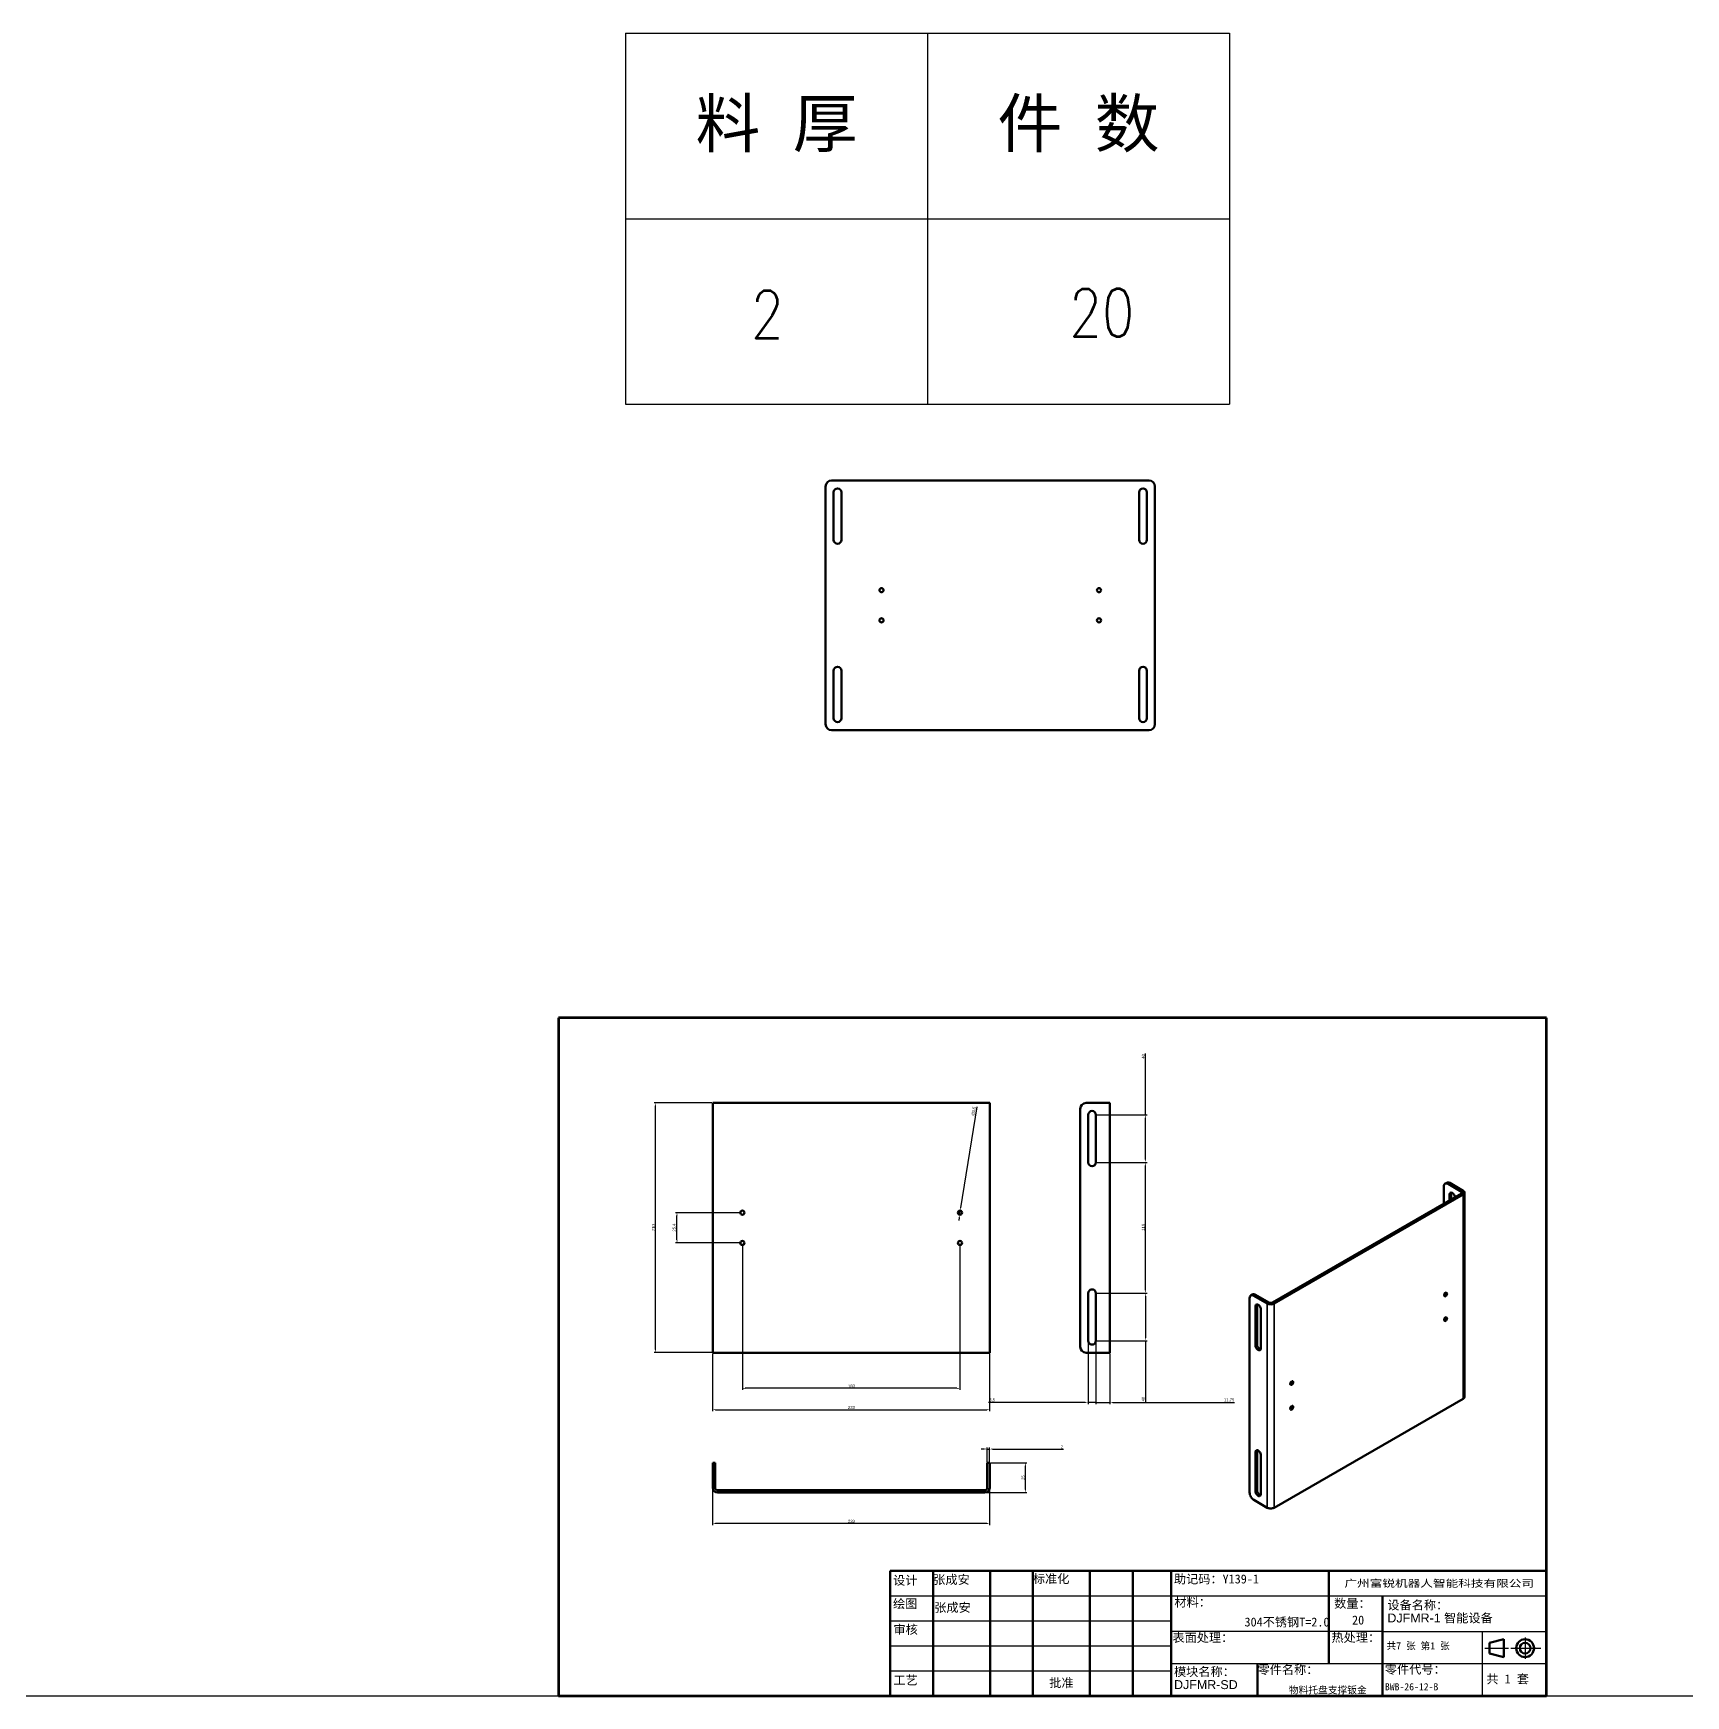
# Model space of a CAD drawing. Header units: millimetres. Extents: x 1521 to 290450, y -90694 to 6693.
# Drawn here: x 17954 to 19344, y -5627 to -4229 of the extents above; entities that cross this region are included whole.
import ezdxf
from ezdxf.enums import TextEntityAlignment as Align

# ---------------------------------------------------------------- set-up
doc = ezdxf.new("R2010")
doc.units = ezdxf.units.MM
for name, color, linetype, lineweight in [('可见 (ISO)', 7, 'Continuous', 50), ('可见窄的 (ISO)', 7, 'Continuous', 35), ('图框 (ISO)', 7, 'Continuous', 70), ('标题 (ISO)', 7, 'Continuous', 50), ('符号 (ISO)', 7, 'Continuous', 25)]:
    doc.layers.add(name, color=color, linetype=linetype, lineweight=lineweight)
doc.layers.add('尺寸 (ISO)', color=5, linetype='Continuous', lineweight=25, true_color=0x0000ff)
doc.layers.add('尺寸 (ISO) @ 1', color=5, linetype='Continuous', lineweight=25, true_color=0x0000ff)
doc.styles.add('DIM', font='romans.shx', dxfattribs={"width": 0.8, "bigfont": 'bigfont.shx'})
doc.styles.get("Standard").update_dxf_attribs({"font": 'arial.ttf'})
doc.styles.add('文本样式126', font='simfang.ttf', dxfattribs={"width": 1.3})
doc.styles.add('文本样式19', font='tahoma.ttf')
doc.styles.add('文本样式91', font='simfang.ttf')
doc.styles.add('注释文本 (ISO)', font='simfang.ttf')
doc.dimstyles.new('Annotative', dxfattribs={"dimscale": 0, "dimtxt": 2.5, "dimasz": 2.5, "dimexe": 1.25, "dimexo": 0.625, "dimtad": 1, "dimtxsty": 'Standard', "dimcen": 2.5, "dimadec": 0, "dimazin": 0, "dimtfac": 1, "dimtmove": 0, "dimatfit": 3, "dimfxl": 0, "dimarcsym": 0})

# ---------------------------------------------------------------- blocks, each defined once
blk = doc.blocks.new('图框 A3-A4')
at = {"layer": '图框 (ISO)'}
for p, q in [((287, 200), (10, 200)), ((10, 200), (10, 10)), ((287, 10), (287, 200)), ((10, 10), (287, 10))]:
    blk.add_line(p, q, dxfattribs=at)
blk = doc.blocks.new('标题栏 GB1')
at = {"layer": '标题 (ISO)'}
for p, q in [((194.57, 65.23), (194.57, 72.23)), ((194.57, 72.23), (378.57, 72.23)), ((206.57, 65.23), (206.57, 72.23)), ((222.57, 65.23), (222.57, 72.23)), ((234.57, 65.23), (234.57, 72.23)), ((250.57, 65.23), (250.57, 72.23)), ((262.57, 65.23), (262.57, 72.23)), ((273.31, 65.23), (273.31, 72.23)), ((317.57, 65.23), (317.57, 72.23)), ((378.57, 72.23), (378.57, 65.23)), ((194.57, 37.23), (194.57, 65.23)), ((206.57, 37.23), (206.57, 65.23)), ((222.57, 44.23), (222.57, 65.23)), ((234.57, 37.23), (234.57, 65.23)), ((250.57, 37.23), (250.57, 65.23)), ((262.57, 37.23), (262.57, 65.23)), ((273.31, 65.23), (273.31, 37.23)), ((317.57, 55.23), (317.57, 65.23)), ((378.57, 65.23), (378.57, 37.23)), ((317.57, 55.23), (317.57, 46.23)), ((366.57, 53.06), (362.57, 52.06)), ((362.57, 52.06), (362.57, 49.06)), ((366.57, 48.06), (366.57, 53.06)), ((362.57, 49.06), (366.57, 48.06)), ((222.57, 44.23), (222.57, 37.23)), ((297.57, 46.23), (297.57, 37.23)), ((378.57, 37.23), (194.57, 37.23))]:
    blk.add_line(p, q, dxfattribs=at)
at = {"layer": '标题 (ISO)', "lineweight": 25}
for p, q in [((194.57, 65.23), (273.31, 65.23)), ((273.31, 65.23), (378.57, 65.23)), ((194.57, 58.23), (273.31, 58.23)), ((332.57, 55.23), (273.31, 55.23)), ((332.57, 55.23), (378.57, 55.23)), ((360.57, 55.23), (360.57, 46.23)), ((372.58, 53.56), (372.58, 47.56)), ((194.57, 51.23), (273.31, 51.23)), ((361.32, 50.56), (367.88, 50.56)), ((368.55, 50.56), (370.07, 50.56)), ((370.07, 50.56), (376.97, 50.56)), ((194.57, 44.23), (273.31, 44.23)), ((273.31, 46.23), (378.57, 46.23)), ((360.57, 46.23), (360.57, 37.23))]:
    blk.add_line(p, q, dxfattribs=at)
at = {"layer": '标题 (ISO)', "lineweight": 50}
blk.add_line((332.57, 65.23), (332.57, 37.23), dxfattribs=at)
at = {"layer": '标题 (ISO)'}
for radius in [2.5, 1.5]:
    blk.add_circle((372.57, 50.56), radius, dxfattribs=at)
at = {"layer": '标题 (ISO)', "style": '文本样式126', "width": 1.3}
blk.add_text('广州富锐机器人智能科技有限公司', height=2, dxfattribs=at).set_placement((348.5, 68.73), align=Align.MIDDLE_CENTER)
at = {"layer": '标题 (ISO)', "char_height": 2.5, "style": '注释文本 (ISO)'}
for s, insert, attachment_point in [('\\f仿宋|b0|i0;设计', (195.38, 70.83), 1), ('张成安', (206.66, 71.05), 1), ('\\f仿宋|b0|i0;标准化', (234.57, 71.28), 1), ('助记码：Y139-1', (274.11, 71.21), 1), ('\\f仿宋|b0|i0;绘图', (195.35, 64.28), 1), ('张成安', (206.92, 63.22), 1), ('\\f仿宋|b0|i0;材料：', (274.24, 64.72), 1), ('\\f仿宋|b0|i0;数量：', (319.04, 64.37), 1), ('\\f仿宋|b0|i0;审核', (195.48, 57.07), 1), ('\\f仿宋|b0|i0;热处理：', (318.29, 54.82), 1), ('\\f仿宋|b0|i0;批准', (242.57, 40.73), 5), ('\\f仿宋|b0|i0;零件名称：', (297.57, 45.8), 1), ('\\f仿宋|b0|i0;零件代号：', (333.25, 45.9), 1)]:
    blk.add_mtext(s, dxfattribs=dict(at, insert=insert, attachment_point=attachment_point))
at = {"layer": '标题 (ISO)', "char_height": 2.5, "attachment_point": 1, "line_spacing_factor": 0.872369, "style": '注释文本 (ISO)'}
for s, insert in [('设备名称：\\P\\fArial|b0|i0;\\H2.5000;DJFMR-1 智能设备', (333.96, 63.91)), ('模块名称：\\P\\fArial|b0|i0;\\H2.5000;DJFMR-SD', (274.14, 45.23))]:
    blk.add_mtext(s, dxfattribs=dict(at, insert=insert))
at = {"layer": '标题 (ISO)', "char_height": 2.5, "attachment_point": 1, "style": '注释文本 (ISO)'}
for s, insert, width in [('\\f仿宋|b0|i0;表面处理：', (273.7, 54.78), 18.7135), ('\\f仿宋|b0|i0;工艺', (195.45, 42.85), 7.4854), ('  共 1 套', (358.32, 43.18), 17.7919)]:
    blk.add_mtext(s, dxfattribs=dict(at, insert=insert, width=width))
at = {"layer": '标题 (ISO)', "insert": (333.72, 52.22), "char_height": 2, "width": 27.2374, "attachment_point": 1, "line_spacing_factor": 0.856364, "style": '注释文本 (ISO)'}
blk.add_mtext('\\f仿宋|b0|i0;\\H2.0000;共7 张 第1 张', dxfattribs=at)
at = {"layer": '标题 (ISO)'}
for tag, p, height, style in [('材料_001', (273.82, 56.78), 2.5, '注释文本 (ISO)'), ('零件代号_001', (297.34, 38.19), 2, '文本样式91'), ('描述_001', (333.22, 38.74), 2, '文本样式91')]:
    blk.add_attdef(tag, p, '', height=height, dxfattribs=dict(at, style=style))
at = {"layer": '标题 (ISO)', "style": '文本样式91'}
blk.add_attdef('热处理', text='', height=2, dxfattribs=at).set_placement((318.2, 50.63), align=Align.TOP_LEFT)
at = {"layer": '标题 (ISO)', "style": '文本样式19'}
for tag, p in [('工程核准人', (256.57, 40.73)), ('工程批准日期', (267.94, 40.73))]:
    blk.add_attdef(tag, text='', height=1, dxfattribs=at).set_placement(p, align=Align.MIDDLE_CENTER)
blk = doc.blocks.new('*D437')
at = {"layer": 'Defpoints', "color": 0, "transparency": 16777216}
for p in [(18477.1, -5128.5), (18525.1, -5128.5), (18525.1, -5338.5)]:
    blk.add_point(p, dxfattribs=at)
at = {"layer": '尺寸 (ISO)', "color": 0, "lineweight": -2, "transparency": 16777216}
for p, q in [((18524.5, -5128.5), (18475.9, -5128.5)), ((18477.1, -5336), (18477.1, -5131)), ((18524.5, -5338.5), (18475.9, -5338.5))]:
    blk.add_line(p, q, dxfattribs=at)
at = {"layer": '尺寸 (ISO)', "color": 0, "transparency": 16777216}
for points in [[(18476.7, -5131), (18477.6, -5131), (18477.1, -5128.5)], [(18476.7, -5336), (18477.6, -5336), (18477.1, -5338.5)]]:
    blk.add_solid(points, dxfattribs=at)
at = {"layer": '尺寸 (ISO)', "color": 0, "transparency": 16777216, "insert": (18474, -5236.4), "char_height": 2.5, "attachment_point": 1, "rotation": 90}
blk.add_mtext('210', dxfattribs=at)
blk = doc.blocks.new('*D436')
at = {"layer": 'Defpoints', "color": 0, "transparency": 16777216}
for p in [(18525.1, -5338.5), (18758.1, -5338.5), (18758.1, -5386.5)]:
    blk.add_point(p, dxfattribs=at)
at = {"layer": '尺寸 (ISO)', "color": 0, "lineweight": -2, "transparency": 16777216}
for p, q in [((18525.1, -5339.2), (18525.1, -5387.8)), ((18758.1, -5339.2), (18758.1, -5387.8)), ((18527.6, -5386.5), (18755.6, -5386.5))]:
    blk.add_line(p, q, dxfattribs=at)
at = {"layer": '尺寸 (ISO)', "color": 0, "transparency": 16777216}
for points in [[(18527.6, -5386.1), (18527.6, -5387), (18525.1, -5386.5)], [(18755.6, -5386.1), (18755.6, -5387), (18758.1, -5386.5)]]:
    blk.add_solid(points, dxfattribs=at)
at = {"layer": '尺寸 (ISO)', "color": 0, "transparency": 16777216, "insert": (18638.9, -5383.4), "char_height": 2.5, "attachment_point": 1}
blk.add_mtext('233', dxfattribs=at)
blk = doc.blocks.new('*D435')
at = {"layer": 'Defpoints', "color": 0, "transparency": 16777216}
for p in [(18550.1, -5246.2), (18733.1, -5246.2), (18550.1, -5368.5)]:
    blk.add_point(p, dxfattribs=at)
at = {"layer": '尺寸 (ISO)', "color": 0, "lineweight": -2, "transparency": 16777216}
for p, q in [((18550.1, -5246.9), (18550.1, -5369.8)), ((18733.1, -5246.9), (18733.1, -5369.8)), ((18730.6, -5368.5), (18552.6, -5368.5))]:
    blk.add_line(p, q, dxfattribs=at)
at = {"layer": '尺寸 (ISO)', "color": 0, "transparency": 16777216}
for points in [[(18552.6, -5368.1), (18552.6, -5369), (18550.1, -5368.5)], [(18730.6, -5368.1), (18730.6, -5369), (18733.1, -5368.5)]]:
    blk.add_solid(points, dxfattribs=at)
at = {"layer": '尺寸 (ISO)', "color": 0, "transparency": 16777216, "insert": (18639, -5365.4), "char_height": 2.5, "attachment_point": 1}
blk.add_mtext('183', dxfattribs=at)
blk = doc.blocks.new('*D434')
at = {"layer": 'Defpoints', "color": 0, "transparency": 16777216}
for p in [(18495.1, -5220.8), (18550.1, -5220.8), (18550.1, -5246.2)]:
    blk.add_point(p, dxfattribs=at)
at = {"layer": '尺寸 (ISO)', "color": 0, "lineweight": -2, "transparency": 16777216}
for p, q in [((18549.5, -5220.8), (18493.9, -5220.8)), ((18495.1, -5243.7), (18495.1, -5223.3)), ((18549.5, -5246.2), (18493.9, -5246.2))]:
    blk.add_line(p, q, dxfattribs=at)
at = {"layer": '尺寸 (ISO)', "color": 0, "transparency": 16777216}
for points in [[(18494.7, -5223.3), (18495.6, -5223.3), (18495.1, -5220.8)], [(18494.7, -5243.7), (18495.6, -5243.7), (18495.1, -5246.2)]]:
    blk.add_solid(points, dxfattribs=at)
at = {"layer": '尺寸 (ISO)', "color": 0, "transparency": 16777216, "insert": (18491.5, -5236.8), "char_height": 2.5, "attachment_point": 1, "rotation": 90}
blk.add_mtext('25,4', dxfattribs=at)
blk = doc.blocks.new('*D433')
at = {"layer": 'Defpoints', "color": 0, "transparency": 16777216}
for p in [(18758.1, -5431.2), (18754.1, -5456.2), (18788.1, -5456.2)]:
    blk.add_point(p, dxfattribs=at)
at = {"layer": '尺寸 (ISO)', "color": 0, "lineweight": -2, "transparency": 16777216}
for p, q in [((18758.8, -5431.2), (18789.4, -5431.2)), ((18788.1, -5433.7), (18788.1, -5453.7)), ((18754.8, -5456.2), (18789.4, -5456.2))]:
    blk.add_line(p, q, dxfattribs=at)
at = {"layer": '尺寸 (ISO)', "color": 0, "transparency": 16777216}
for points in [[(18787.7, -5433.7), (18788.6, -5433.7), (18788.1, -5431.2)], [(18787.7, -5453.7), (18788.6, -5453.7), (18788.1, -5456.2)]]:
    blk.add_solid(points, dxfattribs=at)
at = {"layer": '尺寸 (ISO)', "color": 0, "transparency": 16777216, "insert": (18785, -5445.6), "char_height": 2.5, "attachment_point": 1, "rotation": 90}
blk.add_mtext('25', dxfattribs=at)
blk = doc.blocks.new('*D432')
at = {"layer": 'Defpoints', "color": 0, "transparency": 16777216}
for p in [(18525.1, -5452.2), (18758.1, -5452.2), (18525.1, -5482.2)]:
    blk.add_point(p, dxfattribs=at)
at = {"layer": '尺寸 (ISO)', "color": 0, "lineweight": -2, "transparency": 16777216}
for p, q in [((18525.1, -5452.9), (18525.1, -5483.5)), ((18758.1, -5452.9), (18758.1, -5483.5)), ((18755.6, -5482.2), (18527.6, -5482.2))]:
    blk.add_line(p, q, dxfattribs=at)
at = {"layer": '尺寸 (ISO)', "color": 0, "transparency": 16777216}
for points in [[(18527.6, -5481.8), (18527.6, -5482.7), (18525.1, -5482.2)], [(18755.6, -5481.8), (18755.6, -5482.7), (18758.1, -5482.2)]]:
    blk.add_solid(points, dxfattribs=at)
at = {"layer": '尺寸 (ISO)', "color": 0, "transparency": 16777216, "insert": (18638.9, -5479.1), "char_height": 2.5, "attachment_point": 1}
blk.add_mtext('233', dxfattribs=at)
blk = doc.blocks.new('*D431')
at = {"layer": 'Defpoints', "color": 0, "transparency": 16777216}
for p in [(18756.1, -5419.6), (18756.1, -5431.2), (18758.1, -5431.2)]:
    blk.add_point(p, dxfattribs=at)
at = {"layer": '尺寸 (ISO)', "color": 0, "lineweight": -2, "transparency": 16777216}
for p, q in [((18753.6, -5419.6), (18751.1, -5419.6)), ((18756.1, -5430.6), (18756.1, -5418.4)), ((18756.1, -5419.6), (18758.1, -5419.6)), ((18758.1, -5430.6), (18758.1, -5418.4)), ((18760.6, -5419.6), (18820.2, -5419.6))]:
    blk.add_line(p, q, dxfattribs=at)
at = {"layer": '尺寸 (ISO)', "color": 0, "transparency": 16777216}
for points in [[(18753.6, -5419.2), (18753.6, -5420), (18756.1, -5419.6)], [(18760.6, -5419.2), (18760.6, -5420), (18758.1, -5419.6)]]:
    blk.add_solid(points, dxfattribs=at)
at = {"layer": '尺寸 (ISO)', "color": 0, "transparency": 16777216, "insert": (18817.9, -5416.5), "char_height": 2.5, "attachment_point": 1}
blk.add_mtext('2', dxfattribs=at)
blk = doc.blocks.new('*D430')
at = {"layer": 'Defpoints', "color": 0, "transparency": 16777216}
for p in [(18847.5, -5288.5), (18889.3, -5288.5), (18847.5, -5328.5)]:
    blk.add_point(p, dxfattribs=at)
at = {"layer": '尺寸 (ISO)', "color": 0, "lineweight": -2, "transparency": 16777216}
for p, q in [((18848.2, -5288.5), (18890.5, -5288.5)), ((18889.3, -5291), (18889.3, -5326)), ((18848.2, -5328.5), (18890.5, -5328.5)), ((18889.3, -5328.5), (18889.3, -5380.1))]:
    blk.add_line(p, q, dxfattribs=at)
at = {"layer": '尺寸 (ISO)', "color": 0, "transparency": 16777216}
for points in [[(18888.9, -5291), (18889.7, -5291), (18889.3, -5288.5)], [(18888.9, -5326), (18889.7, -5326), (18889.3, -5328.5)]]:
    blk.add_solid(points, dxfattribs=at)
at = {"layer": '尺寸 (ISO)', "color": 0, "transparency": 16777216, "insert": (18886.1, -5379.5), "char_height": 2.5, "attachment_point": 1, "rotation": 90}
blk.add_mtext('40', dxfattribs=at)
blk = doc.blocks.new('*D429')
at = {"layer": 'Defpoints', "color": 0, "transparency": 16777216}
for p in [(18847.5, -5138.5), (18889.3, -5138.5), (18847.5, -5178.5)]:
    blk.add_point(p, dxfattribs=at)
at = {"layer": '尺寸 (ISO)', "color": 0, "lineweight": -2, "transparency": 16777216}
for p, q in [((18889.3, -5138.5), (18889.3, -5087)), ((18848.2, -5138.5), (18890.5, -5138.5)), ((18889.3, -5176), (18889.3, -5141)), ((18848.2, -5178.5), (18890.5, -5178.5))]:
    blk.add_line(p, q, dxfattribs=at)
at = {"layer": '尺寸 (ISO)', "color": 0, "transparency": 16777216}
for points in [[(18888.9, -5141), (18889.7, -5141), (18889.3, -5138.5)], [(18888.9, -5176), (18889.7, -5176), (18889.3, -5178.5)]]:
    blk.add_solid(points, dxfattribs=at)
at = {"layer": '尺寸 (ISO)', "color": 0, "transparency": 16777216, "insert": (18886.1, -5091.3), "char_height": 2.5, "attachment_point": 1, "rotation": 90}
blk.add_mtext('40', dxfattribs=at)
blk = doc.blocks.new('*D428')
at = {"layer": 'Defpoints', "color": 0, "transparency": 16777216}
for p in [(18847.5, -5178.5), (18889.3, -5178.5), (18847.5, -5288.5)]:
    blk.add_point(p, dxfattribs=at)
at = {"layer": '尺寸 (ISO)', "color": 0, "lineweight": -2, "transparency": 16777216}
for p, q in [((18848.2, -5178.5), (18890.5, -5178.5)), ((18889.3, -5286), (18889.3, -5181)), ((18848.2, -5288.5), (18890.5, -5288.5))]:
    blk.add_line(p, q, dxfattribs=at)
at = {"layer": '尺寸 (ISO)', "color": 0, "transparency": 16777216}
for points in [[(18888.9, -5181), (18889.7, -5181), (18889.3, -5178.5)], [(18888.9, -5286), (18889.7, -5286), (18889.3, -5288.5)]]:
    blk.add_solid(points, dxfattribs=at)
at = {"layer": '尺寸 (ISO)', "color": 0, "transparency": 16777216, "insert": (18886.1, -5236.1), "char_height": 2.5, "attachment_point": 1, "rotation": 90}
blk.add_mtext('110', dxfattribs=at)
blk = doc.blocks.new('*D427')
at = {"layer": 'Defpoints', "color": 0, "transparency": 16777216}
for p in [(18847.5, -5328.5), (18859.3, -5338.5), (18859.3, -5380.5)]:
    blk.add_point(p, dxfattribs=at)
at = {"layer": '尺寸 (ISO)', "color": 0, "lineweight": -2, "transparency": 16777216}
for p, q in [((18847.5, -5329.2), (18847.5, -5381.8)), ((18859.3, -5339.2), (18859.3, -5381.8)), ((18845, -5380.5), (18842.5, -5380.5)), ((18847.5, -5380.5), (18859.3, -5380.5)), ((18861.8, -5380.5), (18964, -5380.5))]:
    blk.add_line(p, q, dxfattribs=at)
at = {"layer": '尺寸 (ISO)', "color": 0, "transparency": 16777216}
for points in [[(18845, -5380.1), (18845, -5380.9), (18847.5, -5380.5)], [(18861.8, -5380.1), (18861.8, -5380.9), (18859.3, -5380.5)]]:
    blk.add_solid(points, dxfattribs=at)
at = {"layer": '尺寸 (ISO)', "color": 0, "transparency": 16777216, "insert": (18955.2, -5376.9), "char_height": 2.5, "attachment_point": 1}
blk.add_mtext('11,75', dxfattribs=at)
blk = doc.blocks.new('*D426')
at = {"layer": 'Defpoints', "color": 0, "transparency": 16777216}
for p in [(18841, -5328.5), (18847.5, -5328.5), (18847.5, -5380.5)]:
    blk.add_point(p, dxfattribs=at)
at = {"layer": '尺寸 (ISO)', "color": 0, "lineweight": -2, "transparency": 16777216}
for p, q in [((18841, -5329.2), (18841, -5381.8)), ((18847.5, -5329.2), (18847.5, -5381.8)), ((18838.5, -5380.5), (18757.1, -5380.5)), ((18847.5, -5380.5), (18841, -5380.5)), ((18850, -5380.5), (18852.5, -5380.5))]:
    blk.add_line(p, q, dxfattribs=at)
at = {"layer": '尺寸 (ISO)', "color": 0, "transparency": 16777216}
for points in [[(18838.5, -5380.1), (18838.5, -5380.9), (18841, -5380.5)], [(18850, -5380.1), (18850, -5380.9), (18847.5, -5380.5)]]:
    blk.add_solid(points, dxfattribs=at)
at = {"layer": '尺寸 (ISO)', "color": 0, "transparency": 16777216, "insert": (18757.7, -5376.9), "char_height": 2.5, "attachment_point": 1}
blk.add_mtext('6,5', dxfattribs=at)
blk = doc.blocks.new('*D425')
at = {"layer": 'Defpoints', "color": 0, "transparency": 16777216}
for p in [(18732.9, -5222.6), (18733.4, -5219.1)]:
    blk.add_point(p, dxfattribs=at)
at = {"layer": '尺寸 (ISO)', "color": 0, "lineweight": -2, "transparency": 16777216}
for p, q in [((18733.8, -5216.7), (18747.7, -5131.7)), ((18732.5, -5225), (18732.1, -5227.5)), ((18732.9, -5222.6), (18733.4, -5219.1))]:
    blk.add_line(p, q, dxfattribs=at)
at = {"layer": '尺寸 (ISO)', "color": 0, "transparency": 16777216}
for points in [[(18732, -5225), (18732.9, -5225.1), (18732.9, -5222.6)], [(18733.4, -5216.6), (18734.2, -5216.7), (18733.4, -5219.1)]]:
    blk.add_solid(points, dxfattribs=at)
at = {"layer": '尺寸 (ISO)', "color": 0, "transparency": 16777216, "insert": (18742.7, -5138.9), "char_height": 2.5, "attachment_point": 1, "rotation": 80.7426}
blk.add_mtext('∅3,5', dxfattribs=at)
blk = doc.blocks.new('*T23')
at = {"color": 0, "linetype": 'ByBlock', "lineweight": -2, "transparency": 16777216}
for p, q in [((0, 0), (127, 0)), ((0, 0), (0, -78)), ((63.5, 0), (63.5, -78)), ((127, 0), (127, -78)), ((0, -39), (127, -39)), ((0, -78), (127, -78))]:
    blk.add_line(p, q, dxfattribs=at)
at = {"color": 0, "transparency": 16777216, "char_height": 10, "width": 60.5, "attachment_point": 5}
for s, insert in [('{\\fSimSun|b0|i0|c134|p2;料 厚}', (31.75, -19.5)), ('{\\fSimSun|b0|i0|c134|p2;件 数}', (95.25, -19.5))]:
    blk.add_mtext(s, dxfattribs=dict(at, insert=insert))
blk = doc.blocks.new('拆图参数')
blk.add_blockref('*T23', (-63.5, 78))
at = {"style": 'DIM', "width": 0.8}
blk.add_attdef('6', text='', height=10, dxfattribs=at).set_placement((-37.13, 18.91), align=Align.MIDDLE_LEFT)
blk.add_attdef('1', text='', height=10, dxfattribs=at).set_placement((36.65, 19.27), align=Align.MIDDLE_CENTER)

msp = doc.modelspace()

# ---------------------------------------------------------------- linework, layer by layer
msp.add_line((2367.9154, -5627.0721), (25519.491, -5627.0721))
at = {"layer": '可见 (ISO)'}
for p, q in [((18620.1474, -4809.9951), (18620.1474, -4609.9951)), ((18625.1474, -4604.9951), (18892.1474, -4604.9951)), ((18897.1474, -4809.9951), (18897.1474, -4609.9951)), ((18626.8974, -4654.9951), (18626.8974, -4614.9951)), ((18633.3974, -4614.9951), (18633.3974, -4654.9951)), ((18883.8974, -4614.9951), (18883.8974, -4654.9951)), ((18890.3974, -4654.9951), (18890.3974, -4614.9951)), ((18626.8974, -4804.9951), (18626.8974, -4764.9951)), ((18633.3974, -4764.9951), (18633.3974, -4804.9951)), ((18883.8974, -4764.9951), (18883.8974, -4804.9951)), ((18890.3974, -4804.9951), (18890.3974, -4764.9951)), ((18625.1474, -4814.9951), (18646.1474, -4814.9951)), ((18871.1474, -4814.9951), (18646.1474, -4814.9951)), ((18871.1474, -4814.9951), (18892.1474, -4814.9951)), ((18525.1392, -5338.5466), (18525.1392, -5128.5466)), ((18529.1392, -5128.5466), (18525.1392, -5128.5466)), ((18529.1392, -5128.5466), (18754.1392, -5128.5466)), ((18758.1392, -5128.5466), (18754.1392, -5128.5466)), ((18758.1392, -5128.5466), (18758.1392, -5338.5466)), ((18839.285, -5128.5466), (18855.285, -5128.5466)), ((18859.285, -5128.5466), (18855.285, -5128.5466)), ((18859.285, -5128.5466), (18859.285, -5338.5466)), ((18834.285, -5333.5466), (18834.285, -5133.5466)), ((18841.035, -5178.5466), (18841.035, -5138.5466)), ((18847.535, -5138.5466), (18847.535, -5178.5466)), ((19140.1548, -5213.3399), (19140.1548, -5198.6966)), ((19142.6094, -5195.5853), (19141.1952, -5196.3997)), ((19143.6904, -5196.6449), (19155.0041, -5203.16)), ((19156.4183, -5202.3456), (19145.1046, -5195.8305)), ((18995.9051, -5296.4078), (19155.0041, -5204.7888)), ((18997.3193, -5297.2222), (19156.4183, -5205.6032)), ((19144.9278, -5210.5913), (19144.9278, -5205.5329)), ((19146.342, -5204.7186), (19146.342, -5209.7769)), ((19157.5899, -5203.9744), (19157.5899, -5375.6593)), ((18841.035, -5328.5466), (18841.035, -5288.5466)), ((18847.535, -5288.5466), (18847.535, -5328.5466)), ((18976.8132, -5456.2683), (18976.8132, -5292.7588)), ((18979.2678, -5289.6475), (18977.8535, -5290.4619)), ((18980.3487, -5290.7071), (18991.6624, -5297.2222)), ((18981.7629, -5289.8927), (18993.0766, -5296.4078)), ((18983.0004, -5298.7808), (18983.0004, -5331.4826)), ((18981.5861, -5332.297), (18981.5861, -5299.5952)), ((18986.1823, -5302.2419), (18986.1823, -5334.9438)), ((18525.1392, -5338.5466), (18529.1392, -5338.5466)), ((18754.1392, -5338.5466), (18529.1392, -5338.5466)), ((18754.1392, -5338.5466), (18758.1392, -5338.5466)), ((18855.285, -5338.5466), (18839.285, -5338.5466)), ((18855.285, -5338.5466), (18859.285, -5338.5466)), ((19156.4183, -5377.2881), (18997.3193, -5468.9071)), ((18981.5861, -5454.9291), (18981.5861, -5422.2272)), ((18983.0004, -5421.4128), (18983.0004, -5454.1147)), ((18525.1392, -5436.234), (18525.1392, -5431.234)), ((18527.1392, -5431.234), (18525.1392, -5431.234)), ((18525.1392, -5436.234), (18525.1392, -5452.234)), ((18527.1392, -5431.234), (18527.1392, -5436.234)), ((18527.1392, -5436.234), (18527.1392, -5452.234)), ((18756.1392, -5436.234), (18756.1392, -5431.234)), ((18758.1392, -5431.234), (18756.1392, -5431.234)), ((18756.1392, -5436.234), (18756.1392, -5452.234)), ((18758.1392, -5431.234), (18758.1392, -5436.234)), ((18758.1392, -5452.234), (18758.1392, -5436.234)), ((18986.1823, -5424.874), (18986.1823, -5457.5759)), ((18529.1392, -5454.234), (18754.1392, -5454.234)), ((18529.1392, -5456.234), (18754.1392, -5456.234)), ((18991.6624, -5468.9071), (18980.3487, -5462.392))]:
    msp.add_line(p, q, dxfattribs=at)
for centre in [(18667.1474, -4697.2951), (18850.1474, -4697.2951), (18667.1474, -4722.6951), (18850.1474, -4722.6951), (18550.1392, -5220.8466), (18733.1392, -5220.8466), (18550.1392, -5246.2466), (18733.1392, -5246.2466)]:
    msp.add_circle(centre, 1.75, dxfattribs=at)
for centre, radius, start, end in [((18625.1474, -4609.9951), 5, 90, 180), ((18630.1474, -4614.9951), 3.25, 0, 180), ((18887.1474, -4614.9951), 3.25, 0, 180), ((18892.1474, -4609.9951), 5, 0, 90), ((18630.1474, -4654.9951), 3.25, 180, 0), ((18887.1474, -4654.9951), 3.25, 180, 0), ((18630.1474, -4764.9951), 3.25, 0, 180), ((18887.1474, -4764.9951), 3.25, 0, 180), ((18630.1474, -4804.9951), 3.25, 180, 0), ((18887.1474, -4804.9951), 3.25, 180, 0), ((18625.1474, -4809.9951), 5, 180, 270), ((18892.1474, -4809.9951), 5, 270, 0), ((18839.285, -5133.5466), 5, 90, 180), ((18844.285, -5138.5466), 3.25, 0, 180), ((18844.285, -5178.5466), 3.25, 180, 0), ((18844.285, -5288.5466), 3.25, 0, 180), ((18839.285, -5333.5466), 5, 180, 270), ((18844.285, -5328.5466), 3.25, 180, 0), ((18529.1392, -5452.234), 4, 180, 270), ((18529.1392, -5452.234), 2, 180, 270), ((18754.1392, -5452.234), 4, 270, 0), ((18754.1392, -5452.234), 2, 270, 0)]:
    msp.add_arc(centre, radius, start, end, dxfattribs=at)
for centre, major_axis, ratio, start_param, end_param in [((19143.6904, -5200.7326), (-2.4952, 4.3329), 0.578093116, 5.499720852, 7.070517179), ((19145.1046, -5199.9182), (-2.4952, 4.3329), 0.578093116, 5.499720852, 6.283185307), ((19147.2259, -5206.8563), (-1.6219, 2.8164), 0.578093116, 4.013932738, 7.070517179), ((19148.6401, -5206.0419), (1.6219, -2.8164), 0.578093116, 3.590857701, 3.928924525), ((19153.5899, -5203.9744), (2, 0), 0.575861701, 5.497787144, 7.068583471), ((19153.5899, -5203.9744), (4, 0), 0.575861701, 5.497787144, 7.068583471), ((18980.3487, -5294.7948), (-2.4952, 4.3329), 0.578093116, 5.499720852, 7.070517179), ((18981.7629, -5293.9804), (-2.4952, 4.3329), 0.578093116, 5.499720852, 6.283185307), ((18983.8842, -5300.9185), (-1.6219, 2.8164), 0.578093116, 3.928924525, 7.070517179), ((18985.2984, -5300.1041), (1.6219, -2.8164), 0.578093116, 3.590857701, 3.928924525), ((18994.4908, -5295.5934), (4, 0), 0.575861701, 3.926990817, 5.497787144), ((18994.4908, -5295.5934), (2, 0), 0.575861701, 3.926990817, 5.497787144), ((19140.1548, -5288.7995), (0.8733, 1.5165), 0.578093116, 4.079908878, 5.344869083), ((19140.1548, -5309.5652), (0.8733, 1.5165), 0.578093116, 4.079908878, 5.344869083), ((18983.8842, -5333.6204), (1.6219, -2.8164), 0.578093116, 3.928924525, 7.070517179), ((18985.2984, -5332.806), (1.6219, -2.8164), 0.578093116, 3.928924525, 5.83392026), ((19010.7543, -5363.3163), (0.8733, 1.5165), 0.578093116, 4.079908878, 5.344869083), ((19153.5899, -5375.6593), (4, 0), 0.575861701, 5.497787144, 6.283185307), ((19010.7543, -5384.082), (0.8733, 1.5165), 0.578093116, 4.079908878, 5.344869083), ((18983.8842, -5423.5506), (-1.6219, 2.8164), 0.578093116, 3.928924525, 7.070517179), ((18985.2984, -5422.7362), (1.6219, -2.8164), 0.578093116, 3.590857701, 3.928924525), ((18980.3487, -5458.3043), (-2.4952, 4.3329), 0.578093116, 0.787331872, 2.358128199), ((18983.8842, -5456.2525), (1.6219, -2.8164), 0.578093116, 3.928924525, 7.070517179), ((18985.2984, -5455.4381), (1.6219, -2.8164), 0.578093116, 3.928924525, 5.83392026), ((18994.4908, -5467.2783), (-4, 0), 0.575861701, 0.785398163, 2.35619449)]:
    msp.add_ellipse(centre, major_axis=major_axis, ratio=ratio, start_param=start_param, end_param=end_param, dxfattribs=at)
for centre in [(19141.569, -5289.6139), (19141.569, -5310.3796), (19012.1685, -5364.1307), (19012.1685, -5384.8964)]:
    msp.add_ellipse(centre, major_axis=(-0.8733, -1.5165), ratio=0.578093116, dxfattribs=at)
at = {"layer": '可见窄的 (ISO)'}
for p, q in [((19143.6904, -5196.6449), (19145.1046, -5195.8305)), ((19146.342, -5204.7186), (19144.9278, -5205.5329)), ((19155.0041, -5203.16), (19156.4183, -5202.3456)), ((19155.0041, -5204.7888), (19155.0041, -5203.16)), ((19156.4183, -5205.6032), (19155.0041, -5204.7888)), ((19156.4183, -5377.2881), (19156.4183, -5205.6032)), ((18980.3487, -5290.7071), (18981.7629, -5289.8927)), ((18983.0004, -5298.7808), (18981.5861, -5299.5952)), ((18991.6624, -5297.2222), (18993.0766, -5296.4078)), ((18991.6624, -5468.9071), (18991.6624, -5297.2222)), ((18995.9051, -5296.4078), (18997.3193, -5297.2222)), ((18997.3193, -5297.2222), (18997.3193, -5468.9071)), ((18983.0004, -5331.4826), (18981.5861, -5332.297)), ((18983.0004, -5421.4128), (18981.5861, -5422.2272)), ((18983.0004, -5454.1147), (18981.5861, -5454.9291))]:
    msp.add_line(p, q, dxfattribs=at)

# ---------------------------------------------------------------- block references
at = {"xscale": 4, "yscale": 4, "zscale": 4}
msp.add_blockref('拆图参数', (18705.8257, -4540.9125), dxfattribs=at).add_auto_attribs({'1': '20', '6': '2'})
at = {"xscale": 3, "yscale": 3, "zscale": 3}
msp.add_blockref('图框 A3-A4', (18365.4871, -5657.0721), dxfattribs=at)
ref = msp.add_blockref('标题栏 GB1', (18090.7737, -5738.7477), dxfattribs=dict(xscale=3, yscale=3, zscale=3))
ref.add_attrib('零件代号_001', '物料托盘支撑钣金', (19009.7646, -5625.2872), dxfattribs={"layer": '标题 (ISO)', "height": 6, "style": '文本样式91'})
ref.add_attrib('描述_001', 'BWB-26-12-B', (19090.5794, -5622.5278), dxfattribs={"layer": '标题 (ISO)', "height": 6, "style": '文本样式91'})
ref.add_attrib('材料_001', '304不锈钢T=2.0', (18972.4673, -5568.8081), dxfattribs={"layer": '标题 (ISO)', "height": 7.5, "style": '注释文本 (ISO)'})

# ---------------------------------------------------------------- texts
at = {"layer": '符号 (ISO)', "insert": (19062.935, -5559.6657), "char_height": 7.5, "attachment_point": 1, "style": '注释文本 (ISO)'}
msp.add_mtext('{20}', dxfattribs=at)

# ---------------------------------------------------------------- dimensions: what is measured, and where the dimension line sits
at = {"layer": '尺寸 (ISO) @ 1'}
for base, p1, p2, angle, override, picture, middle in [((18889.285, -5138.5466), (18847.535, -5178.5466), (18847.535, -5138.5466), 90, {"dimscale": 1, "dimtix": 0, "dimtofl": 0, "dimtmove": 0, "dimatfit": 2}, '*D429', (18889.285, -5089.4196)), ((18477.1392, -5128.5466), (18525.1392, -5338.5466), (18525.1392, -5128.5466), 90, {"dimscale": 1, "dimtix": 0, "dimtofl": 0, "dimtmove": 0, "dimatfit": 1}, '*D437', (18477.1392, -5233.5766)), ((18889.285, -5178.5466), (18847.535, -5288.5466), (18847.535, -5178.5466), 90, {"dimscale": 1, "dimtix": 0, "dimtofl": 0, "dimtmove": 0, "dimatfit": 1}, '*D428', (18889.285, -5233.4866)), ((18495.1392, -5220.8466), (18550.1392, -5246.2466), (18550.1392, -5220.8466), 90, {"dimscale": 1, "dimtix": 0, "dimtofl": 0, "dimtmove": 0, "dimatfit": 1}, '*D434', (18495.1392, -5233.5466)), ((18550.1392, -5368.5466), (18733.1392, -5246.2466), (18550.1392, -5246.2466), 180, {"dimscale": 1, "dimtix": 0, "dimtofl": 0, "dimtmove": 0, "dimatfit": 1}, '*D435', (18641.6692, -5368.5466)), ((18889.285, -5288.5466), (18847.535, -5328.5466), (18847.535, -5288.5466), 90, {"dimscale": 1, "dimtix": 0, "dimtofl": 0, "dimtmove": 0, "dimatfit": 2}, '*D430', (18889.285, -5377.6735)), ((18847.535, -5380.5175), (18841.035, -5328.5466), (18847.535, -5328.5466), 180, {"dimscale": 1, "dimtix": 0, "dimtofl": 1, "dimtmove": 0, "dimatfit": 1}, '*D426', (18760.0032, -5380.5175)), ((18859.285, -5380.5175), (18847.535, -5328.5466), (18859.285, -5338.5466), 180, {"dimscale": 1, "dimtix": 0, "dimtofl": 1, "dimtmove": 0, "dimatfit": 1}, '*D427', (18959.285, -5380.5175)), ((18756.1392, -5419.6031), (18758.1392, -5431.234), (18756.1392, -5431.234), 180, {"dimscale": 1, "dimtix": 0, "dimtofl": 1, "dimtmove": 0, "dimatfit": 1}, '*D431', (18818.7741, -5419.6031)), ((18788.1392, -5456.234), (18758.1392, -5431.234), (18754.1392, -5456.234), 90, {"dimscale": 1, "dimtix": 0, "dimtofl": 0, "dimtmove": 0, "dimatfit": 1}, '*D433', (18788.1392, -5443.734))]:
    dim = msp.add_linear_dim(base=base, p1=p1, p2=p2, angle=angle, dimstyle='Annotative', override=override, dxfattribs=at)
    dim.commit()
    dim.dimension.update_dxf_attribs({"geometry": picture, "text_midpoint": middle, "dimtype": 160})
dim = msp.add_diameter_dim_2p(p1=(18732.8577, -5222.5738), p2=(18733.4207, -5219.1194), dimstyle='Annotative', override={"dimscale": 1, "dimtix": 0, "dimtofl": 1, "dimtmove": 0, "dimatfit": 2}, dxfattribs=at)
dim.commit()
dim.dimension.update_dxf_attribs({"geometry": '*D425', "text_midpoint": (18746.9905, -5135.8654), "dimtype": 163})
for base, p1, p2, picture, middle in [((18758.1392, -5386.5466), (18525.1392, -5338.5466), (18758.1392, -5338.5466), '*D436', (18641.6692, -5386.5466)), ((18525.1392, -5482.234), (18758.1392, -5452.234), (18525.1392, -5452.234), '*D432', (18641.6392, -5482.234))]:
    dim = msp.add_linear_dim(base=base, p1=p1, p2=p2, dimstyle='Annotative', override={"dimscale": 1, "dimtix": 0, "dimtofl": 0, "dimtmove": 0, "dimatfit": 1}, dxfattribs=at)
    dim.commit()
    dim.dimension.update_dxf_attribs({"geometry": picture, "text_midpoint": middle, "dimtype": 160})

doc.saveas('drawing.dxf')
